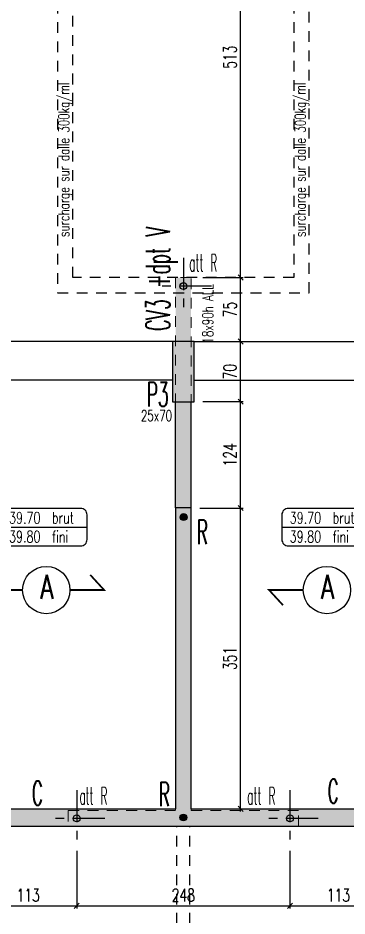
# Model space of a CAD drawing. Extents: x 308 to 437, y -199 to -146.
# Drawn here: x 358.66 to 362.49, y -180.92 to -170.46 of the extents above; entities that cross this region are included whole.
import ezdxf
from ezdxf.enums import TextEntityAlignment as Align

# ---------------------------------------------------------------- set-up
doc = ezdxf.new("R2010")
doc.units = 0
doc.header["$LTSCALE"] = 0.5
doc.header["$MEASUREMENT"] = 0
for name, pattern in [('AXES2', [1.125, 0.75, -0.125, 0.125, -0.125]), ('CACHE', [0.375, 0.25, -0.125]), ('DISCONTINU2', [0.375, 0.25, -0.125])]:
    doc.linetypes.add(name, pattern=pattern)
doc.layers.get('DEFPOINTS').update_dxf_attribs({"linetype": 'CONTINUOUS'})
for name, color, linetype in [('1_AJSA_vue2', 13, 'CONTINUOUS'), ('AXES', 6, 'AXES2'), ('COTATION', 7, 'CONTINUOUS'), ('HABILLAGE', 7, 'CONTINUOUS'), ('MURS', 3, 'CONTINUOUS'), ('PLANCHER', 7, 'CONTINUOUS'), ('POCHAGE', 254, 'CONTINUOUS'), ('POTEAUX', 1, 'CONTINUOUS'), ('POUTRES', 2, 'CONTINUOUS'), ('RAID', 1, 'CONTINUOUS'), ('RDC', 7, 'DISCONTINU2'), ('REPERAGE', 4, 'CONTINUOUS'), ('REPERE-CHAI', 4, 'CONTINUOUS'), ('REPERE-POT', 4, 'CONTINUOUS'), ('REPERE-POUT', 4, 'CONTINUOUS'), ('REPERE-RAID', 4, 'CONTINUOUS'), ('TPFI cloisonsSAAD', 4, 'CONTINUOUS')]:
    doc.layers.add(name, color=color, linetype=linetype)
doc.styles.add('ROMANS8', font='romans.shx', dxfattribs={"width": 0.7})
doc.styles.get("Standard").update_dxf_attribs({"font": 'txt.shx'})
doc.dimstyles.new('COT50 cm', dxfattribs={"dimtxt": 0.15, "dimasz": 0.06, "dimexe": 0.03, "dimexo": 0.1, "dimgap": 0.05, "dimtad": 1, "dimdec": 0, "dimlfac": 100, "dimzin": 0, "dimdsep": 46, "dimtxsty": 'ROMANS8', "dimblk1": 'OBLIQUE', "dimblk2": 'OBLIQUE', "dimsah": 1, "dimcen": 0.03, "dimdle": 0.03, "dimclrt": 1, "dimadec": 0, "dimazin": 0, "dimtfac": 1, "dimtdec": 0, "dimtmove": 0, "dimatfit": 3, "dimfxl": 0, "dimtolj": 1, "dimtzin": 0, "dimlwd": -1, "dimlwe": -1, "dimarcsym": 0})

# ---------------------------------------------------------------- blocks, each defined once
blk = doc.blocks.new('139')
at = {"layer": 'HABILLAGE', "color": 7}
blk.add_line((-0.665, 0), (0.665, 0), dxfattribs=at)
at = {"layer": 'HABILLAGE'}
blk.add_lwpolyline([(-0.565, -0.291), (0.565, -0.291, 0.414214), (0.665, -0.191), (0.665, 0.191, 0.414214), (0.565, 0.291), (-0.565, 0.291, 0.414214), (-0.665, 0.191), (-0.665, -0.191, 0.414214)], format="xyb", close=True, dxfattribs=at)
at = {"layer": 'HABILLAGE', "color": 1, "width": 0.7}
for s, p in [('brut', (0.121, 0.054)), ('fini', (0.121, -0.237))]:
    blk.add_text(s, height=0.18, dxfattribs=at).set_placement(p)
for tag, p in [('NIVBRUT', (-0.543, 0.054)), ('NIVFINI', (-0.543, -0.237))]:
    blk.add_attdef(tag, p, '', height=0.18, dxfattribs=at)
blk = doc.blocks.new('_Oblique')
at = {"layer": 'COTATION', "color": 0, "lineweight": -2}
blk.add_line((-0.5, -0.5), (0.5, 0.5), dxfattribs=at)
blk = doc.blocks.new('*D1059')
at = {"layer": 'COTATION', "color": 0, "transparency": 16777216}
for p, q in [((360.773, -176.171), (361.28, -176.171)), ((361.25, -179.706), (361.25, -176.141)), ((360.839, -179.676), (361.28, -179.676))]:
    blk.add_line(p, q, dxfattribs=at)
at = {"layer": 'DEFPOINTS', "color": 0, "transparency": 16777216}
for p in [(360.673, -176.171), (361.25, -176.171), (360.739, -179.676)]:
    blk.add_point(p, dxfattribs=at)
at = {"layer": 'COTATION', "color": 0, "transparency": 16777216, "xscale": 0.06, "yscale": 0.06, "zscale": 0.06}
for p, rotation in [((361.25, -176.171), 90), ((361.25, -179.676), 270)]:
    blk.add_blockref('_Oblique', p, dxfattribs=dict(at, rotation=rotation))
at = {"layer": 'COTATION', "color": 1, "transparency": 16777216, "insert": (361.125, -177.923), "char_height": 0.15, "attachment_point": 5, "rotation": 90, "style": 'ROMANS8'}
blk.add_mtext('\\A1;351', dxfattribs=at)
blk = doc.blocks.new('*D1060')
at = {"layer": 'COTATION', "color": 0, "transparency": 16777216}
for p, q in [((361.25, -176.201), (361.25, -174.902)), ((360.808, -174.932), (361.28, -174.932)), ((360.773, -176.171), (361.28, -176.171))]:
    blk.add_line(p, q, dxfattribs=at)
at = {"layer": 'DEFPOINTS', "color": 0, "transparency": 16777216}
for p in [(360.708, -174.932), (361.25, -174.932), (360.673, -176.171)]:
    blk.add_point(p, dxfattribs=at)
at = {"layer": 'COTATION', "color": 0, "transparency": 16777216, "xscale": 0.06, "yscale": 0.06, "zscale": 0.06}
for p, rotation in [((361.25, -174.932), 90), ((361.25, -176.171), 270)]:
    blk.add_blockref('_Oblique', p, dxfattribs=dict(at, rotation=rotation))
at = {"layer": 'COTATION', "color": 1, "transparency": 16777216, "insert": (361.125, -175.551), "char_height": 0.15, "attachment_point": 5, "rotation": 90, "style": 'ROMANS8'}
blk.add_mtext('\\A1;124', dxfattribs=at)
blk = doc.blocks.new('*D1061')
at = {"layer": 'COTATION', "color": 0, "transparency": 16777216}
for p, q in [((360.808, -174.232), (361.28, -174.232)), ((361.25, -174.962), (361.25, -174.202)), ((360.808, -174.932), (361.28, -174.932))]:
    blk.add_line(p, q, dxfattribs=at)
at = {"layer": 'DEFPOINTS', "color": 0, "transparency": 16777216}
for p in [(360.708, -174.232), (361.25, -174.232), (360.708, -174.932)]:
    blk.add_point(p, dxfattribs=at)
at = {"layer": 'COTATION', "color": 0, "transparency": 16777216, "xscale": 0.06, "yscale": 0.06, "zscale": 0.06}
for p, rotation in [((361.25, -174.232), 90), ((361.25, -174.932), 270)]:
    blk.add_blockref('_Oblique', p, dxfattribs=dict(at, rotation=rotation))
at = {"layer": 'COTATION', "color": 1, "transparency": 16777216, "insert": (361.125, -174.582), "char_height": 0.15, "attachment_point": 5, "rotation": 90, "style": 'ROMANS8'}
blk.add_mtext('\\A1;70', dxfattribs=at)
blk = doc.blocks.new('*D1062')
at = {"layer": 'COTATION', "color": 0, "transparency": 16777216}
for p, q in [((360.808, -173.486), (361.28, -173.486)), ((361.25, -174.262), (361.25, -173.456)), ((360.808, -174.232), (361.28, -174.232))]:
    blk.add_line(p, q, dxfattribs=at)
at = {"layer": 'DEFPOINTS', "color": 0, "transparency": 16777216}
for p in [(360.708, -173.486), (361.25, -173.486), (360.708, -174.232)]:
    blk.add_point(p, dxfattribs=at)
at = {"layer": 'COTATION', "color": 0, "transparency": 16777216, "xscale": 0.06, "yscale": 0.06, "zscale": 0.06}
for p, rotation in [((361.25, -173.486), 90), ((361.25, -174.232), 270)]:
    blk.add_blockref('_Oblique', p, dxfattribs=dict(at, rotation=rotation))
at = {"layer": 'COTATION', "color": 1, "transparency": 16777216, "insert": (361.125, -173.859), "char_height": 0.15, "attachment_point": 5, "rotation": 90, "style": 'ROMANS8'}
blk.add_mtext('\\A1;75', dxfattribs=at)
blk = doc.blocks.new('*D1063')
at = {"layer": 'COTATION', "color": 0, "transparency": 16777216}
for p, q in [((361.25, -173.516), (361.25, -168.321)), ((360.988, -168.351), (361.28, -168.351)), ((360.808, -173.486), (361.28, -173.486))]:
    blk.add_line(p, q, dxfattribs=at)
at = {"layer": 'DEFPOINTS', "color": 0, "transparency": 16777216}
for p in [(360.888, -168.351), (361.25, -168.351), (360.708, -173.486)]:
    blk.add_point(p, dxfattribs=at)
at = {"layer": 'COTATION', "color": 0, "transparency": 16777216, "xscale": 0.06, "yscale": 0.06, "zscale": 0.06}
for p, rotation in [((361.25, -168.351), 90), ((361.25, -173.486), 270)]:
    blk.add_blockref('_Oblique', p, dxfattribs=dict(at, rotation=rotation))
at = {"layer": 'COTATION', "color": 1, "transparency": 16777216, "insert": (361.125, -170.919), "char_height": 0.15, "attachment_point": 5, "rotation": 90, "style": 'ROMANS8'}
blk.add_mtext('\\A1;513', dxfattribs=at)
blk = doc.blocks.new('*D1430')
at = {"layer": 'COTATION', "color": 0, "transparency": 16777216}
for p, q in [((358.211, -180.166), (358.211, -180.836)), ((359.341, -180.166), (359.341, -180.836)), ((358.181, -180.806), (359.371, -180.806))]:
    blk.add_line(p, q, dxfattribs=at)
at = {"layer": 'DEFPOINTS', "color": 0, "transparency": 16777216}
for p in [(358.211, -180.066), (359.341, -180.066), (359.341, -180.806)]:
    blk.add_point(p, dxfattribs=at)
at = {"layer": 'COTATION', "color": 0, "transparency": 16777216, "xscale": 0.06, "yscale": 0.06, "zscale": 0.06, "rotation": 180}
blk.add_blockref('_Oblique', (358.211, -180.806), dxfattribs=at)
at = {"layer": 'COTATION', "color": 0, "transparency": 16777216, "xscale": 0.06, "yscale": 0.06, "zscale": 0.06}
blk.add_blockref('_Oblique', (359.341, -180.806), dxfattribs=at)
at = {"layer": 'COTATION', "color": 1, "transparency": 16777216, "insert": (358.776, -180.681), "char_height": 0.15, "attachment_point": 5, "style": 'ROMANS8'}
blk.add_mtext('\\A1;113', dxfattribs=at)
blk = doc.blocks.new('*D1431')
at = {"layer": 'COTATION', "color": 0, "transparency": 16777216}
for p, q in [((359.341, -180.166), (359.341, -180.836)), ((361.824, -180.166), (361.824, -180.836)), ((359.311, -180.806), (361.854, -180.806))]:
    blk.add_line(p, q, dxfattribs=at)
at = {"layer": 'DEFPOINTS', "color": 0, "transparency": 16777216}
for p in [(359.341, -180.066), (361.824, -180.066), (361.824, -180.806)]:
    blk.add_point(p, dxfattribs=at)
at = {"layer": 'COTATION', "color": 0, "transparency": 16777216, "xscale": 0.06, "yscale": 0.06, "zscale": 0.06, "rotation": 180}
blk.add_blockref('_Oblique', (359.341, -180.806), dxfattribs=at)
at = {"layer": 'COTATION', "color": 0, "transparency": 16777216, "xscale": 0.06, "yscale": 0.06, "zscale": 0.06}
blk.add_blockref('_Oblique', (361.824, -180.806), dxfattribs=at)
at = {"layer": 'COTATION', "color": 1, "transparency": 16777216, "insert": (360.582, -180.681), "char_height": 0.15, "attachment_point": 5, "style": 'ROMANS8'}
blk.add_mtext('\\A1;248', dxfattribs=at)
blk = doc.blocks.new('*D1432')
at = {"layer": 'COTATION', "color": 0, "transparency": 16777216}
for p, q in [((361.824, -180.166), (361.824, -180.836)), ((362.955, -180.166), (362.955, -180.836)), ((361.794, -180.806), (362.985, -180.806))]:
    blk.add_line(p, q, dxfattribs=at)
at = {"layer": 'DEFPOINTS', "color": 0, "transparency": 16777216}
for p in [(361.824, -180.066), (362.955, -180.066), (362.955, -180.806)]:
    blk.add_point(p, dxfattribs=at)
at = {"layer": 'COTATION', "color": 0, "transparency": 16777216, "xscale": 0.06, "yscale": 0.06, "zscale": 0.06, "rotation": 180}
blk.add_blockref('_Oblique', (361.824, -180.806), dxfattribs=at)
at = {"layer": 'COTATION', "color": 0, "transparency": 16777216, "xscale": 0.06, "yscale": 0.06, "zscale": 0.06}
blk.add_blockref('_Oblique', (362.955, -180.806), dxfattribs=at)
at = {"layer": 'COTATION', "color": 1, "transparency": 16777216, "insert": (362.389, -180.681), "char_height": 0.15, "attachment_point": 5, "style": 'ROMANS8'}
blk.add_mtext('\\A1;113', dxfattribs=at)
blk = doc.blocks.new('A$C6B096A38')
at = {"layer": 'POCHAGE'}
h = blk.add_hatch(dxfattribs=at)
h.set_pattern_fill('AR-SAND', color=0, scale=0.07)
h.set_pattern_definition([(37.5, (-513.79323, 160.44126), (-0.004409535, 0.134877664), [0, -0.1064, 0, -0.119, 0, -0.11375]), (7.5, (-513.79323, 160.44126), (0.12388437, 0.197550225), [0, -0.0574, 0, -0.0959, 0, -0.03675]), (327.5, (-513.87933, 160.44126), (0.21798993, 0.000396134), [0, -0.035, 0, -0.126, 0, -0.1645]), (317.5, (-513.87933, 160.44126), (0.21042886, 0.06143729), [0, -0.0175, 0, -0.0826, 0, -0.0945])])
h.paths.add_polyline_path([(15.829, -19.255), (14.577, -19.255), (14.577, -13.045), (14.397, -13.045), (14.397, -19.255), (13.145, -19.255), (13.145, -19.435), (15.829, -19.435)])
at = {"layer": 'AXES', "color": 1}
for p, q in [((14.487, -12.816), (14.487, -13.474)), ((14.815, -13.145), (14.158, -13.145)), ((13.245, -19.016), (13.245, -19.674)), ((15.728, -19.016), (15.728, -19.674)), ((13.574, -19.345), (12.916, -19.345)), ((16.057, -19.345), (15.4, -19.345))]:
    blk.add_line(p, q, dxfattribs=at)
at = {"layer": 'RAID'}
for centre in [(14.487, -13.145), (13.245, -19.345), (15.728, -19.345)]:
    blk.add_circle(centre, 0.04, dxfattribs=at)
at = {"layer": 'RDC', "linetype": 'CACHE', "lineweight": 15}
blk.add_lwpolyline([(14.397, -19.255), (13.145, -19.255), (13.145, -19.435), (15.829, -19.435), (15.829, -19.255), (14.577, -19.255), (14.577, -13.045), (14.397, -13.045)], close=True, dxfattribs=at)

msp = doc.modelspace()

# ---------------------------------------------------------------- hatches: boundary and pattern name
at = {"layer": 'POCHAGE'}
h = msp.add_hatch(color=256, dxfattribs=at)
h.dxf.hatch_style = 1
h.paths.add_polyline_path([(367.8291, -179.6763), (360.6731, -179.6763), (360.6728, -176.1707), (360.4928, -176.1707), (360.4931, -179.6763), (353.3369, -179.6763), (353.3369, -179.8763), (367.8291, -179.8763)])
h.paths.add_polyline_path([(360.6228, -179.7763, -1), (360.5428, -179.7763, -1)], flags=16)
h.paths.add_polyline_path([(360.5457, -176.2759, -1), (360.6257, -176.2759, -1)], flags=16)
at = {"layer": 'POTEAUX'}
h = msp.add_hatch(color=256, dxfattribs=at)
h.dxf.hatch_style = 1
h.paths.add_polyline_path([(360.7078, -174.2323), (360.4578, -174.2323), (360.4578, -174.9323), (360.7078, -174.9323)])
at = {"layer": 'RAID'}
for points in [[(360.5457, -176.2759, 1), (360.6257, -176.2759, 1)], [(360.5428, -179.7763, -1), (360.6228, -179.7763, -1)]]:
    msp.add_hatch(color=256, dxfattribs=at).paths.add_polyline_path(points)

# ---------------------------------------------------------------- linework, layer by layer
at = {"layer": '1_AJSA_vue2', "linetype": 'CACHE'}
for p, q in [((360.5069, -183.2637), (360.507, -179.8762)), ((360.6569, -183.2637), (360.657, -179.8762))]:
    msp.add_line(p, q, dxfattribs=at)
at = {"layer": 'MURS'}
for p, q in [((353.2359, -179.6763), (360.483, -179.6763)), ((360.683, -179.6763), (367.949, -179.6763))]:
    msp.add_line(p, q, dxfattribs=at)
for points in [[(360.6731, -179.6763), (360.6728, -176.1707), (360.4928, -176.1707), (360.4931, -179.6763)], [(347.3626, -177.4663), (347.3626, -177.6662), (353.0351, -177.6663), (353.0369, -179.8763), (376.2545, -179.8763)]]:
    msp.add_lwpolyline(points, dxfattribs=at)
at = {"layer": 'PLANCHER', "color": 1, "const_width": 0.02}
for points in [[(359.262, -177.1264), (359.6601, -177.1264), (359.4978, -176.9492)], [(358.7107, -177.1264), (358.3126, -177.1264), (358.4749, -177.3036)], [(361.9791, -177.1264), (361.581, -177.1264), (361.7433, -177.3036)]]:
    msp.add_lwpolyline(points, dxfattribs=at)
at = {"layer": 'PLANCHER', "color": 1}
for centre in [(358.9864, -177.1264), (362.2548, -177.1264)]:
    msp.add_circle(centre, 0.2757, dxfattribs=at)
at = {"layer": 'POTEAUX'}
msp.add_lwpolyline([(360.7078, -174.2323), (360.4578, -174.2323), (360.4578, -174.9323), (360.7078, -174.9323)], close=True, dxfattribs=at)
at = {"layer": 'POUTRES'}
for p, q in [((360.4578, -174.2323), (353.2361, -174.2323)), ((360.7078, -174.2323), (367.9522, -174.2323)), ((360.4578, -174.6823), (353.2361, -174.6823)), ((360.7078, -174.6823), (367.9522, -174.6823)), ((360.4928, -176.1707), (360.4928, -174.9363)), ((360.6728, -176.1707), (360.6728, -174.9323))]:
    msp.add_line(p, q, dxfattribs=at)
at = {"layer": 'RAID'}
for centre in [(360.5857, -176.2759), (360.5828, -179.7763)]:
    msp.add_circle(centre, 0.04, dxfattribs=at)
at = {"layer": 'TPFI cloisonsSAAD', "linetype": 'CACHE'}
msp.add_lwpolyline([(353.2361, -167.1863), (356.8221, -167.1863), (356.8221, -169.3863), (359.1159, -169.3863), (359.1159, -173.6663), (362.0496, -173.6663), (362.0496, -169.3863), (367.9522, -169.3863), (367.9522, -169.2063), (361.3399, -169.2063), (361.3399, -169.3863), (361.8697, -169.3863), (361.8697, -173.4863), (359.2959, -173.4863), (359.2959, -169.3863), (359.8261, -169.3863), (359.8261, -169.2063), (359.2959, -169.2063), (359.2959, -167.8926), (359.1159, -167.8926), (359.1159, -169.2063), (357.0021, -169.2063), (357.0021, -167.0063), (353.2361, -167.0063)], dxfattribs=at)

# ---------------------------------------------------------------- block references
at = {"layer": 'HABILLAGE', "color": 1, "xscale": 0.7521624, "yscale": 0.7521624, "zscale": 0.7521624}
for p in [(358.9615, -176.3939), (362.2299, -176.3939)]:
    msp.add_blockref('139', p, dxfattribs=at).add_auto_attribs({'NIVBRUT': '39.70', 'NIVFINI': '39.80'})
at = {"layer": 'RDC'}
msp.add_blockref('A$C6B096A38', (346.0959, -160.4413), dxfattribs=at)

# ---------------------------------------------------------------- texts
at = {"layer": 'PLANCHER', "color": 1, "width": 0.7}
for p in [(358.9941, -177.0877), (362.2625, -177.0877)]:
    msp.add_text('A', height=0.28, dxfattribs=at).set_placement(p, align=Align.MIDDLE)
at = {"layer": 'REPERAGE', "color": 1, "style": 'ROMANS8', "width": 0.7}
for s, p in [('surcharge sur dalle 300kg/ml', (359.2534, -173.014)), ('surcharge sur dalle 300kg/ml', (362.0067, -173.014)), (' 18x90h ALL', (360.93, -174.3155))]:
    msp.add_text(s, height=0.125, rotation=90, dxfattribs=at).set_placement(p)
at = {"layer": 'REPERE-CHAI', "color": 4, "width": 0.519}
for p in [(358.8172, -179.6341), (362.262, -179.6105)]:
    msp.add_text('C', height=0.28, dxfattribs=at).set_placement(p)
at = {"layer": 'REPERE-POT', "color": 4, "width": 0.519}
msp.add_text('P3', height=0.28, dxfattribs=at).set_placement((360.1554, -174.9867))
at = {"layer": 'REPERE-POT', "color": 1, "style": 'ROMANS8', "width": 0.7}
msp.add_text('25x70', height=0.125, dxfattribs=at).set_placement((360.0877, -175.1576))
at = {"layer": 'REPERE-POUT', "width": 0.519}
msp.add_text('CV3 +dpt V', height=0.28, rotation=90, dxfattribs=at).set_placement((360.4256, -174.1066))
at = {"layer": 'REPERE-RAID', "color": 4}
for s, height, width, p in [('att R', 0.2, 0.45, (360.6511, -173.4148)), ('R', 0.28, 0.519, (360.7362, -176.5904)), ('R', 0.28, 0.519, (360.2954, -179.6458)), ('att R', 0.2, 0.45, (359.3718, -179.6248)), ('att R', 0.2, 0.45, (361.3277, -179.6248))]:
    msp.add_text(s, height=height, dxfattribs=dict(at, width=width)).set_placement(p)

# ---------------------------------------------------------------- dimensions: what is measured, and where the dimension line sits
at = {"layer": 'COTATION'}
for base, p1, p2, picture, middle in [((361.25046, -168.35131), (360.70776, -173.48626), (360.88816, -168.35131), '*D1063', (361.12546, -170.91879)), ((361.2505, -173.4863), (360.7078, -174.2323), (360.7078, -173.4863), '*D1062', (361.1255, -173.8593)), ((361.2505, -174.2323), (360.7078, -174.9323), (360.7078, -174.2323), '*D1061', (361.1255, -174.5823)), ((361.2505, -174.9323), (360.6728, -176.1707), (360.7078, -174.9323), '*D1060', (361.1255, -175.5515))]:
    dim = msp.add_linear_dim(base=base, p1=p1, p2=p2, angle=90, dimstyle='COT50 cm', override={"dimtmove": 1}, dxfattribs=at)
    dim.commit()
    dim.dimension.update_dxf_attribs({"geometry": picture, "text_midpoint": middle})
dim = msp.add_linear_dim(base=(361.2505, -176.1707), p1=(360.7387, -179.6763), p2=(360.6728, -176.1707), angle=90, dimstyle='COT50 cm', dxfattribs=at)
dim.commit()
dim.dimension.update_dxf_attribs({"geometry": '*D1059', "text_midpoint": (361.1255, -177.9235)})
for base, p1, p2, picture, middle in [((359.3405, -180.8057), (358.2109, -180.0664), (359.3405, -180.0664), '*D1430', (358.7757, -180.6807)), ((361.8244, -180.8057), (359.3405, -180.0664), (361.8244, -180.0664), '*D1431', (360.5824, -180.6807)), ((362.9546, -180.8057), (361.8244, -180.0664), (362.9546, -180.0664), '*D1432', (362.3895, -180.6807))]:
    dim = msp.add_linear_dim(base=base, p1=p1, p2=p2, dimstyle='COT50 cm', override={"dimtmove": 1}, dxfattribs=at)
    dim.commit()
    dim.dimension.update_dxf_attribs({"geometry": picture, "text_midpoint": middle})

doc.saveas('drawing.dxf')
